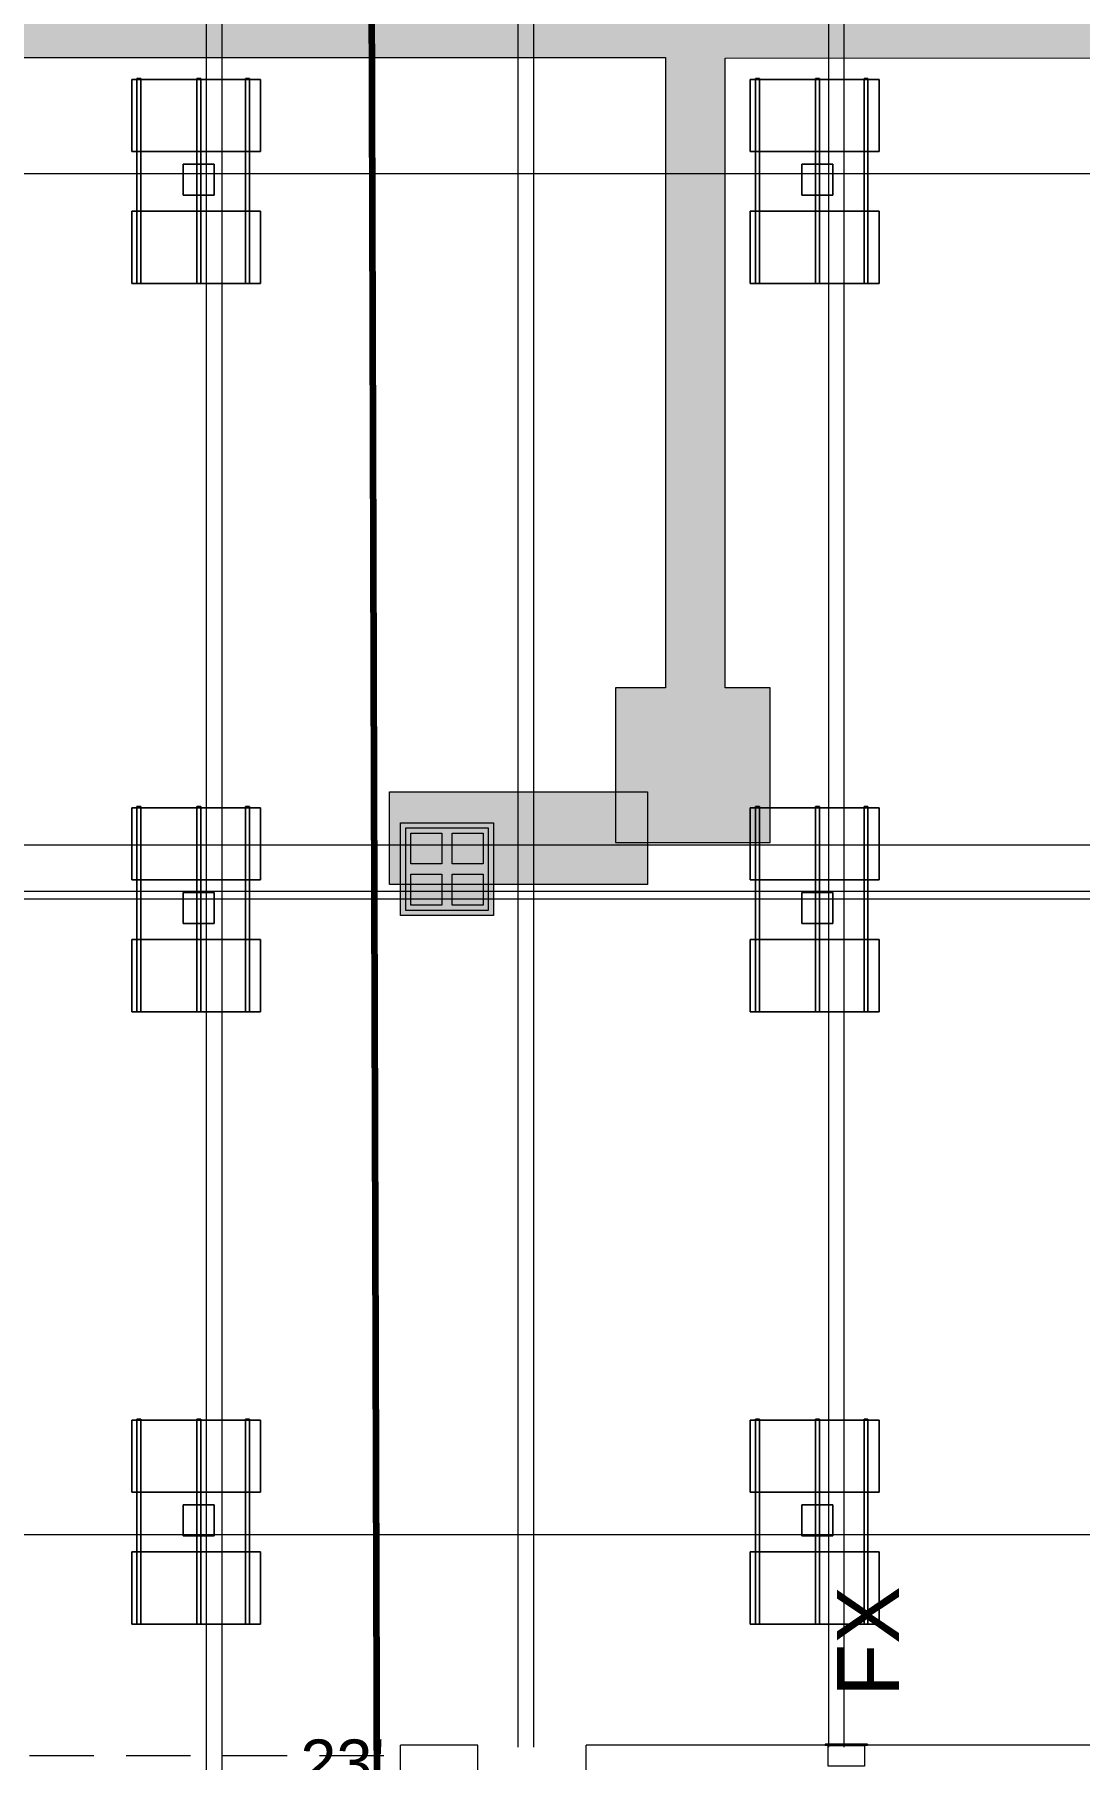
# Model space of a CAD drawing. Header units: inches. Extents: x -10671 to 1761, y -674 to 7170.
# Drawn here: x -7738 to -7333, y 393 to 1062 of the extents above; entities that cross this region are included whole.
import ezdxf

# ---------------------------------------------------------------- set-up
doc = ezdxf.new("R2010")
doc.units = ezdxf.units.IN
doc.header["$LTSCALE"] = 19.2
doc.header["$MEASUREMENT"] = 0
doc.linetypes.add('DASHED', pattern=[1.953125, 1.302083, -0.651042])
for name, color, linetype, lineweight, true_color in [('DWG-bldg-overhang', 7, 'DASHED', 18, 0xc0c0c0), ('DWG-bldg-utility box', 3, 'Continuous', 18, 0x00ff00), ('Venue-Ceiling-HVAC', 7, 'Continuous', 5, 0xbbbbbb), ('Venue-Fire Apparatus and Text', 1, 'Continuous', 5, 0xff0000), ('Venue-NO HANG ZONE', 7, 'Continuous', 15, 0xdd0000), ('Venue-Rigging Steel-High', 7, 'Continuous', 5, 0x800000), ('Venue-Rigging Steel-Low', 7, 'Continuous', 5, 0x0000dd)]:
    doc.layers.add(name, color=color, linetype=linetype, lineweight=lineweight, true_color=true_color)
for name, color, linetype, lineweight in [('Venue-Ceiling-Lights', 7, 'Continuous', 5), ('Venue-Ceiling-Lights Circuits', 7, 'Continuous', 5), ('Venue-Floor Pockets', 7, 'Continuous', 5), ('Venue-Walls and Doors', 7, 'Continuous', 5)]:
    doc.layers.add(name, color=color, linetype=linetype, lineweight=lineweight)
doc.styles.add('Arial', font='Arial')

# ---------------------------------------------------------------- blocks, each defined once
blk = doc.blocks.new('FLOORBOX')
at = {"layer": 'Venue-Floor Pockets', "linetype": 'Continuous', "lineweight": 0, "true_color": 0xaaaaaa}
blk.add_hatch(color=253, dxfattribs=at).paths.add_polyline_path([(-18, 18), (18, 18), (18, -18), (-18, -18)])
at = {"layer": 'Venue-Floor Pockets', "linetype": 'Continuous', "lineweight": 0, "true_color": 0xbbbbbb}
blk.add_hatch(color=9, dxfattribs=at).paths.add_polyline_path([(-16, 16), (16, 16), (16, -16), (-16, -16)])
at = {"layer": 'Venue-Floor Pockets', "linetype": 'Continuous', "lineweight": 0, "true_color": 0xdddddd}
for points in [[(-14, 14), (-2, 14), (-2, 2), (-14, 2)], [(2, 14), (14, 14), (14, 2), (2, 2)], [(-14, -2), (-2, -2), (-2, -14), (-14, -14)], [(2, -2), (14, -2), (14, -14), (2, -14)]]:
    blk.add_hatch(color=254, dxfattribs=at).paths.add_polyline_path(points)
at = {"layer": 'Venue-Floor Pockets', "color": 7, "linetype": 'Continuous', "lineweight": 5, "flags": 128}
for points in [[(-18, 18), (18, 18), (18, -18), (-18, -18)], [(-16, 16), (16, 16), (16, -16), (-16, -16)], [(-14, 14), (-2, 14), (-2, 2), (-14, 2)], [(2, 14), (14, 14), (14, 2), (2, 2)], [(-14, -2), (-2, -2), (-2, -14), (-14, -14)], [(2, -2), (14, -2), (14, -14), (2, -14)]]:
    blk.add_lwpolyline(points, close=True, dxfattribs=at)
blk = doc.blocks.new('FX')
at = {"layer": 'Venue-Fire Apparatus and Text'}
for p, q in [((0, -5.75), (0, 10.75)), ((0.5, 10.75), (0, 10.75)), ((0.5, -5.75), (0.5, 10.75)), ((0.5, -5.75), (0, -5.75))]:
    blk.add_line(p, q, dxfattribs=at)
at = {"layer": 'Venue-Fire Apparatus and Text', "flags": 128}
blk.add_lwpolyline([(0, 9.5), (0, -4.5), (-8, -4.5), (-8, 9.5)], close=True, dxfattribs=at)
blk = doc.blocks.new('Group-725-1')
at = {"layer": 'Venue-Ceiling-Lights', "color": 7, "linetype": 'Continuous', "lineweight": 5}
for points in [[(-7700.57, 965.57, 355.98), (-7700.57, 965.57, 359.98), (-7700.57, 993.57, 359.98), (-7700.57, 993.57, 355.98)], [(-7700.57, 993.57, 355.98), (-7700.57, 993.57, 359.98), (-7650.57, 993.57, 359.98), (-7650.57, 993.57, 355.98)], [(-7650.57, 993.57, 359.98), (-7700.57, 993.57, 359.98), (-7700.57, 965.57, 359.98), (-7650.57, 965.57, 359.98)], [(-7650.57, 965.57, 355.98), (-7700.57, 965.57, 355.98), (-7700.57, 993.57, 355.98), (-7650.57, 993.57, 355.98)], [(-7650.57, 993.57, 355.98), (-7650.57, 993.57, 359.98), (-7650.57, 965.57, 359.98), (-7650.57, 965.57, 355.98)], [(-7650.57, 965.57, 355.98), (-7650.57, 965.57, 359.98), (-7700.57, 965.57, 359.98), (-7700.57, 965.57, 355.98)]]:
    blk.add_3dface(points, dxfattribs=at)
blk = doc.blocks.new('Group-726-1')
at = {"layer": 'Venue-Ceiling-Lights', "color": 7, "linetype": 'Continuous', "lineweight": 5}
for points in [[(-7656.42, 965.57, 360.05), (-7656.42, 965.57, 361.05), (-7656.42, 1045.16, 361.05), (-7656.42, 1045.16, 360.05)], [(-7656.42, 1045.16, 360.05), (-7656.42, 1045.16, 361.05), (-7654.92, 1045.16, 361.05), (-7654.92, 1045.16, 360.05)], [(-7654.92, 1045.16, 361.05), (-7656.42, 1045.16, 361.05), (-7656.42, 965.57, 361.05), (-7654.92, 965.57, 361.05)], [(-7654.92, 965.57, 360.05), (-7656.42, 965.57, 360.05), (-7656.42, 1045.16, 360.05), (-7654.92, 1045.16, 360.05)], [(-7654.92, 1045.16, 360.05), (-7654.92, 1045.16, 361.05), (-7654.92, 965.57, 361.05), (-7654.92, 965.57, 360.05)], [(-7654.92, 965.57, 360.05), (-7654.92, 965.57, 361.05), (-7656.42, 965.57, 361.05), (-7656.42, 965.57, 360.05)]]:
    blk.add_3dface(points, dxfattribs=at)
blk = doc.blocks.new('Group-727-1')
at = {"layer": 'Venue-Ceiling-Lights', "color": 7, "linetype": 'Continuous', "lineweight": 5}
for points in [[(-7675.24, 965.57, 360.05), (-7675.24, 965.57, 361.05), (-7675.24, 1045.16, 361.05), (-7675.24, 1045.16, 360.05)], [(-7675.24, 1045.16, 360.05), (-7675.24, 1045.16, 361.05), (-7673.74, 1045.16, 361.05), (-7673.74, 1045.16, 360.05)], [(-7673.74, 1045.16, 361.05), (-7675.24, 1045.16, 361.05), (-7675.24, 965.57, 361.05), (-7673.74, 965.57, 361.05)], [(-7673.74, 965.57, 360.05), (-7675.24, 965.57, 360.05), (-7675.24, 1045.16, 360.05), (-7673.74, 1045.16, 360.05)], [(-7673.74, 1045.16, 360.05), (-7673.74, 1045.16, 361.05), (-7673.74, 965.57, 361.05), (-7673.74, 965.57, 360.05)], [(-7673.74, 965.57, 360.05), (-7673.74, 965.57, 361.05), (-7675.24, 965.57, 361.05), (-7675.24, 965.57, 360.05)]]:
    blk.add_3dface(points, dxfattribs=at)
blk = doc.blocks.new('Group-728-1')
at = {"layer": 'Venue-Ceiling-Lights', "color": 7, "linetype": 'Continuous', "lineweight": 5}
for points in [[(-7698.52, 965.57, 360.05), (-7698.52, 965.57, 361.05), (-7698.52, 1045.16, 361.05), (-7698.52, 1045.16, 360.05)], [(-7698.52, 1045.16, 360.05), (-7698.52, 1045.16, 361.05), (-7697.02, 1045.16, 361.05), (-7697.02, 1045.16, 360.05)], [(-7697.02, 1045.16, 361.05), (-7698.52, 1045.16, 361.05), (-7698.52, 965.57, 361.05), (-7697.02, 965.57, 361.05)], [(-7697.02, 965.57, 360.05), (-7698.52, 965.57, 360.05), (-7698.52, 1045.16, 360.05), (-7697.02, 1045.16, 360.05)], [(-7697.02, 1045.16, 360.05), (-7697.02, 1045.16, 361.05), (-7697.02, 965.57, 361.05), (-7697.02, 965.57, 360.05)], [(-7697.02, 965.57, 360.05), (-7697.02, 965.57, 361.05), (-7698.52, 965.57, 361.05), (-7698.52, 965.57, 360.05)]]:
    blk.add_3dface(points, dxfattribs=at)
blk = doc.blocks.new('Group-729-1')
at = {"layer": 'Venue-Ceiling-Lights', "color": 7, "linetype": 'Continuous', "lineweight": 5}
for points in [[(-7700.57, 1016.72, 355.98), (-7700.57, 1016.72, 359.98), (-7700.57, 1044.72, 359.98), (-7700.57, 1044.72, 355.98)], [(-7700.57, 1044.72, 355.98), (-7700.57, 1044.72, 359.98), (-7650.57, 1044.72, 359.98), (-7650.57, 1044.72, 355.98)], [(-7650.57, 1044.72, 359.98), (-7700.57, 1044.72, 359.98), (-7700.57, 1016.72, 359.98), (-7650.57, 1016.72, 359.98)], [(-7650.57, 1016.72, 355.98), (-7700.57, 1016.72, 355.98), (-7700.57, 1044.72, 355.98), (-7650.57, 1044.72, 355.98)], [(-7650.57, 1044.72, 355.98), (-7650.57, 1044.72, 359.98), (-7650.57, 1016.72, 359.98), (-7650.57, 1016.72, 355.98)], [(-7650.57, 1016.72, 355.98), (-7650.57, 1016.72, 359.98), (-7700.57, 1016.72, 359.98), (-7700.57, 1016.72, 355.98)]]:
    blk.add_3dface(points, dxfattribs=at)
blk = doc.blocks.new('Group-730-1')
at = {"layer": 'Venue-Ceiling-Lights', "color": 7, "linetype": 'Continuous', "lineweight": 5}
for points in [[(-7680.53, 1011.81, 350), (-7680.53, 1011.81, 356), (-7668.53, 1011.81, 356), (-7668.53, 1011.81, 350)], [(-7680.53, 999.81, 350), (-7680.53, 999.81, 356), (-7680.53, 1011.81, 356), (-7680.53, 1011.81, 350)], [(-7668.53, 1011.81, 356), (-7680.53, 1011.81, 356), (-7680.53, 999.81, 356), (-7668.53, 999.81, 356)], [(-7668.53, 999.81, 350), (-7680.53, 999.81, 350), (-7680.53, 1011.81, 350), (-7668.53, 1011.81, 350)], [(-7668.53, 1011.81, 350), (-7668.53, 1011.81, 356), (-7668.53, 999.81, 356), (-7668.53, 999.81, 350)], [(-7668.53, 999.81, 350), (-7668.53, 999.81, 356), (-7680.53, 999.81, 356), (-7680.53, 999.81, 350)]]:
    blk.add_3dface(points, dxfattribs=at)
blk = doc.blocks.new('Group-731-1')
at = {"layer": 'Venue-Ceiling-Lights', "color": 7}
for name in ['Group-729-1', 'Group-728-1', 'Group-727-1', 'Group-726-1', 'Group-725-1']:
    blk.add_blockref(name, (0, 0), dxfattribs=at)
at = {"layer": 'Venue-Ceiling-Lights', "color": 1, "true_color": 0xff0000}
blk.add_blockref('Group-730-1', (0, 0), dxfattribs=at)
blk = doc.blocks.new('Group-732-1')
at = {"layer": 'Venue-Ceiling-Lights', "color": 7, "linetype": 'Continuous', "lineweight": 5}
for points in [[(-7700.57, 682.97, 355.98), (-7700.57, 682.97, 359.98), (-7700.57, 710.97, 359.98), (-7700.57, 710.97, 355.98)], [(-7700.57, 710.97, 355.98), (-7700.57, 710.97, 359.98), (-7650.57, 710.97, 359.98), (-7650.57, 710.97, 355.98)], [(-7650.57, 710.97, 359.98), (-7700.57, 710.97, 359.98), (-7700.57, 682.97, 359.98), (-7650.57, 682.97, 359.98)], [(-7650.57, 682.97, 355.98), (-7700.57, 682.97, 355.98), (-7700.57, 710.97, 355.98), (-7650.57, 710.97, 355.98)], [(-7650.57, 710.97, 355.98), (-7650.57, 710.97, 359.98), (-7650.57, 682.97, 359.98), (-7650.57, 682.97, 355.98)], [(-7650.57, 682.97, 355.98), (-7650.57, 682.97, 359.98), (-7700.57, 682.97, 359.98), (-7700.57, 682.97, 355.98)]]:
    blk.add_3dface(points, dxfattribs=at)
blk = doc.blocks.new('Group-733-1')
at = {"layer": 'Venue-Ceiling-Lights', "color": 7, "linetype": 'Continuous', "lineweight": 5}
for points in [[(-7656.42, 682.97, 360.05), (-7656.42, 682.97, 361.05), (-7656.42, 762.56, 361.05), (-7656.42, 762.56, 360.05)], [(-7656.42, 762.56, 360.05), (-7656.42, 762.56, 361.05), (-7654.92, 762.56, 361.05), (-7654.92, 762.56, 360.05)], [(-7654.92, 762.56, 361.05), (-7656.42, 762.56, 361.05), (-7656.42, 682.97, 361.05), (-7654.92, 682.97, 361.05)], [(-7654.92, 682.97, 360.05), (-7656.42, 682.97, 360.05), (-7656.42, 762.56, 360.05), (-7654.92, 762.56, 360.05)], [(-7654.92, 762.56, 360.05), (-7654.92, 762.56, 361.05), (-7654.92, 682.97, 361.05), (-7654.92, 682.97, 360.05)], [(-7654.92, 682.97, 360.05), (-7654.92, 682.97, 361.05), (-7656.42, 682.97, 361.05), (-7656.42, 682.97, 360.05)]]:
    blk.add_3dface(points, dxfattribs=at)
blk = doc.blocks.new('Group-734-1')
at = {"layer": 'Venue-Ceiling-Lights', "color": 7, "linetype": 'Continuous', "lineweight": 5}
for points in [[(-7675.24, 682.97, 360.05), (-7675.24, 682.97, 361.05), (-7675.24, 762.56, 361.05), (-7675.24, 762.56, 360.05)], [(-7675.24, 762.56, 360.05), (-7675.24, 762.56, 361.05), (-7673.74, 762.56, 361.05), (-7673.74, 762.56, 360.05)], [(-7673.74, 762.56, 361.05), (-7675.24, 762.56, 361.05), (-7675.24, 682.97, 361.05), (-7673.74, 682.97, 361.05)], [(-7673.74, 682.97, 360.05), (-7675.24, 682.97, 360.05), (-7675.24, 762.56, 360.05), (-7673.74, 762.56, 360.05)], [(-7673.74, 762.56, 360.05), (-7673.74, 762.56, 361.05), (-7673.74, 682.97, 361.05), (-7673.74, 682.97, 360.05)], [(-7673.74, 682.97, 360.05), (-7673.74, 682.97, 361.05), (-7675.24, 682.97, 361.05), (-7675.24, 682.97, 360.05)]]:
    blk.add_3dface(points, dxfattribs=at)
blk = doc.blocks.new('Group-735-1')
at = {"layer": 'Venue-Ceiling-Lights', "color": 7, "linetype": 'Continuous', "lineweight": 5}
for points in [[(-7698.52, 682.97, 360.05), (-7698.52, 682.97, 361.05), (-7698.52, 762.56, 361.05), (-7698.52, 762.56, 360.05)], [(-7698.52, 762.56, 360.05), (-7698.52, 762.56, 361.05), (-7697.02, 762.56, 361.05), (-7697.02, 762.56, 360.05)], [(-7697.02, 762.56, 361.05), (-7698.52, 762.56, 361.05), (-7698.52, 682.97, 361.05), (-7697.02, 682.97, 361.05)], [(-7697.02, 682.97, 360.05), (-7698.52, 682.97, 360.05), (-7698.52, 762.56, 360.05), (-7697.02, 762.56, 360.05)], [(-7697.02, 762.56, 360.05), (-7697.02, 762.56, 361.05), (-7697.02, 682.97, 361.05), (-7697.02, 682.97, 360.05)], [(-7697.02, 682.97, 360.05), (-7697.02, 682.97, 361.05), (-7698.52, 682.97, 361.05), (-7698.52, 682.97, 360.05)]]:
    blk.add_3dface(points, dxfattribs=at)
blk = doc.blocks.new('Group-736-1')
at = {"layer": 'Venue-Ceiling-Lights', "color": 7, "linetype": 'Continuous', "lineweight": 5}
for points in [[(-7700.57, 734.12, 355.98), (-7700.57, 734.12, 359.98), (-7700.57, 762.12, 359.98), (-7700.57, 762.12, 355.98)], [(-7700.57, 762.12, 355.98), (-7700.57, 762.12, 359.98), (-7650.57, 762.12, 359.98), (-7650.57, 762.12, 355.98)], [(-7650.57, 762.12, 359.98), (-7700.57, 762.12, 359.98), (-7700.57, 734.12, 359.98), (-7650.57, 734.12, 359.98)], [(-7650.57, 734.12, 355.98), (-7700.57, 734.12, 355.98), (-7700.57, 762.12, 355.98), (-7650.57, 762.12, 355.98)], [(-7650.57, 762.12, 355.98), (-7650.57, 762.12, 359.98), (-7650.57, 734.12, 359.98), (-7650.57, 734.12, 355.98)], [(-7650.57, 734.12, 355.98), (-7650.57, 734.12, 359.98), (-7700.57, 734.12, 359.98), (-7700.57, 734.12, 355.98)]]:
    blk.add_3dface(points, dxfattribs=at)
blk = doc.blocks.new('Group-737-1')
at = {"layer": 'Venue-Ceiling-Lights', "color": 7, "linetype": 'Continuous', "lineweight": 5}
for points in [[(-7680.53, 729.2, 350), (-7680.53, 729.2, 356), (-7668.53, 729.2, 356), (-7668.53, 729.2, 350)], [(-7680.53, 717.2, 350), (-7680.53, 717.2, 356), (-7680.53, 729.2, 356), (-7680.53, 729.2, 350)], [(-7668.53, 729.2, 356), (-7680.53, 729.2, 356), (-7680.53, 717.2, 356), (-7668.53, 717.2, 356)], [(-7668.53, 717.2, 350), (-7680.53, 717.2, 350), (-7680.53, 729.2, 350), (-7668.53, 729.2, 350)], [(-7668.53, 729.2, 350), (-7668.53, 729.2, 356), (-7668.53, 717.2, 356), (-7668.53, 717.2, 350)], [(-7668.53, 717.2, 350), (-7668.53, 717.2, 356), (-7680.53, 717.2, 356), (-7680.53, 717.2, 350)]]:
    blk.add_3dface(points, dxfattribs=at)
blk = doc.blocks.new('Group-738-1')
at = {"layer": 'Venue-Ceiling-Lights', "color": 7}
for name in ['Group-736-1', 'Group-735-1', 'Group-734-1', 'Group-733-1', 'Group-732-1']:
    blk.add_blockref(name, (0, 0), dxfattribs=at)
at = {"layer": 'Venue-Ceiling-Lights', "color": 1, "true_color": 0xff0000}
blk.add_blockref('Group-737-1', (0, 0), dxfattribs=at)
blk = doc.blocks.new('Group-739-1')
at = {"layer": 'Venue-Ceiling-Lights', "color": 7, "linetype": 'Continuous', "lineweight": 5}
for points in [[(-7700.57, 445.32, 355.98), (-7700.57, 445.32, 359.98), (-7700.57, 473.32, 359.98), (-7700.57, 473.32, 355.98)], [(-7700.57, 473.32, 355.98), (-7700.57, 473.32, 359.98), (-7650.57, 473.32, 359.98), (-7650.57, 473.32, 355.98)], [(-7650.57, 473.32, 359.98), (-7700.57, 473.32, 359.98), (-7700.57, 445.32, 359.98), (-7650.57, 445.32, 359.98)], [(-7650.57, 445.32, 355.98), (-7700.57, 445.32, 355.98), (-7700.57, 473.32, 355.98), (-7650.57, 473.32, 355.98)], [(-7650.57, 473.32, 355.98), (-7650.57, 473.32, 359.98), (-7650.57, 445.32, 359.98), (-7650.57, 445.32, 355.98)], [(-7650.57, 445.32, 355.98), (-7650.57, 445.32, 359.98), (-7700.57, 445.32, 359.98), (-7700.57, 445.32, 355.98)]]:
    blk.add_3dface(points, dxfattribs=at)
blk = doc.blocks.new('Group-740-1')
at = {"layer": 'Venue-Ceiling-Lights', "color": 7, "linetype": 'Continuous', "lineweight": 5}
for points in [[(-7656.42, 445.32, 360.05), (-7656.42, 445.32, 361.05), (-7656.42, 524.91, 361.05), (-7656.42, 524.91, 360.05)], [(-7656.42, 524.91, 360.05), (-7656.42, 524.91, 361.05), (-7654.92, 524.91, 361.05), (-7654.92, 524.91, 360.05)], [(-7654.92, 524.91, 361.05), (-7656.42, 524.91, 361.05), (-7656.42, 445.32, 361.05), (-7654.92, 445.32, 361.05)], [(-7654.92, 445.32, 360.05), (-7656.42, 445.32, 360.05), (-7656.42, 524.91, 360.05), (-7654.92, 524.91, 360.05)], [(-7654.92, 524.91, 360.05), (-7654.92, 524.91, 361.05), (-7654.92, 445.32, 361.05), (-7654.92, 445.32, 360.05)], [(-7654.92, 445.32, 360.05), (-7654.92, 445.32, 361.05), (-7656.42, 445.32, 361.05), (-7656.42, 445.32, 360.05)]]:
    blk.add_3dface(points, dxfattribs=at)
blk = doc.blocks.new('Group-741-1')
at = {"layer": 'Venue-Ceiling-Lights', "color": 7, "linetype": 'Continuous', "lineweight": 5}
for points in [[(-7675.24, 445.32, 360.05), (-7675.24, 445.32, 361.05), (-7675.24, 524.91, 361.05), (-7675.24, 524.91, 360.05)], [(-7675.24, 524.91, 360.05), (-7675.24, 524.91, 361.05), (-7673.74, 524.91, 361.05), (-7673.74, 524.91, 360.05)], [(-7673.74, 524.91, 361.05), (-7675.24, 524.91, 361.05), (-7675.24, 445.32, 361.05), (-7673.74, 445.32, 361.05)], [(-7673.74, 445.32, 360.05), (-7675.24, 445.32, 360.05), (-7675.24, 524.91, 360.05), (-7673.74, 524.91, 360.05)], [(-7673.74, 524.91, 360.05), (-7673.74, 524.91, 361.05), (-7673.74, 445.32, 361.05), (-7673.74, 445.32, 360.05)], [(-7673.74, 445.32, 360.05), (-7673.74, 445.32, 361.05), (-7675.24, 445.32, 361.05), (-7675.24, 445.32, 360.05)]]:
    blk.add_3dface(points, dxfattribs=at)
blk = doc.blocks.new('Group-742-1')
at = {"layer": 'Venue-Ceiling-Lights', "color": 7, "linetype": 'Continuous', "lineweight": 5}
for points in [[(-7698.52, 445.32, 360.05), (-7698.52, 445.32, 361.05), (-7698.52, 524.91, 361.05), (-7698.52, 524.91, 360.05)], [(-7698.52, 524.91, 360.05), (-7698.52, 524.91, 361.05), (-7697.02, 524.91, 361.05), (-7697.02, 524.91, 360.05)], [(-7697.02, 524.91, 361.05), (-7698.52, 524.91, 361.05), (-7698.52, 445.32, 361.05), (-7697.02, 445.32, 361.05)], [(-7697.02, 445.32, 360.05), (-7698.52, 445.32, 360.05), (-7698.52, 524.91, 360.05), (-7697.02, 524.91, 360.05)], [(-7697.02, 524.91, 360.05), (-7697.02, 524.91, 361.05), (-7697.02, 445.32, 361.05), (-7697.02, 445.32, 360.05)], [(-7697.02, 445.32, 360.05), (-7697.02, 445.32, 361.05), (-7698.52, 445.32, 361.05), (-7698.52, 445.32, 360.05)]]:
    blk.add_3dface(points, dxfattribs=at)
blk = doc.blocks.new('Group-743-1')
at = {"layer": 'Venue-Ceiling-Lights', "color": 7, "linetype": 'Continuous', "lineweight": 5}
for points in [[(-7700.57, 496.47, 355.98), (-7700.57, 496.47, 359.98), (-7700.57, 524.47, 359.98), (-7700.57, 524.47, 355.98)], [(-7700.57, 524.47, 355.98), (-7700.57, 524.47, 359.98), (-7650.57, 524.47, 359.98), (-7650.57, 524.47, 355.98)], [(-7650.57, 524.47, 359.98), (-7700.57, 524.47, 359.98), (-7700.57, 496.47, 359.98), (-7650.57, 496.47, 359.98)], [(-7650.57, 496.47, 355.98), (-7700.57, 496.47, 355.98), (-7700.57, 524.47, 355.98), (-7650.57, 524.47, 355.98)], [(-7650.57, 524.47, 355.98), (-7650.57, 524.47, 359.98), (-7650.57, 496.47, 359.98), (-7650.57, 496.47, 355.98)], [(-7650.57, 496.47, 355.98), (-7650.57, 496.47, 359.98), (-7700.57, 496.47, 359.98), (-7700.57, 496.47, 355.98)]]:
    blk.add_3dface(points, dxfattribs=at)
blk = doc.blocks.new('Group-744-1')
at = {"layer": 'Venue-Ceiling-Lights', "color": 7, "linetype": 'Continuous', "lineweight": 5}
for points in [[(-7680.53, 491.55, 350), (-7680.53, 491.55, 356), (-7668.53, 491.55, 356), (-7668.53, 491.55, 350)], [(-7680.53, 479.55, 350), (-7680.53, 479.55, 356), (-7680.53, 491.55, 356), (-7680.53, 491.55, 350)], [(-7668.53, 491.55, 356), (-7680.53, 491.55, 356), (-7680.53, 479.55, 356), (-7668.53, 479.55, 356)], [(-7668.53, 479.55, 350), (-7680.53, 479.55, 350), (-7680.53, 491.55, 350), (-7668.53, 491.55, 350)], [(-7668.53, 491.55, 350), (-7668.53, 491.55, 356), (-7668.53, 479.55, 356), (-7668.53, 479.55, 350)], [(-7668.53, 479.55, 350), (-7668.53, 479.55, 356), (-7680.53, 479.55, 356), (-7680.53, 479.55, 350)]]:
    blk.add_3dface(points, dxfattribs=at)
blk = doc.blocks.new('Group-745-1')
at = {"layer": 'Venue-Ceiling-Lights', "color": 7}
for name in ['Group-743-1', 'Group-742-1', 'Group-741-1', 'Group-740-1', 'Group-739-1']:
    blk.add_blockref(name, (0, 0), dxfattribs=at)
at = {"layer": 'Venue-Ceiling-Lights', "color": 1, "true_color": 0xff0000}
blk.add_blockref('Group-744-1', (0, 0), dxfattribs=at)
blk = doc.blocks.new('Group-823-1')
at = {"layer": 'Venue-Ceiling-Lights', "color": 7, "linetype": 'Continuous', "lineweight": 5}
for points in [[(-7460.57, 965.57, 355.98), (-7460.57, 965.57, 359.98), (-7460.57, 993.57, 359.98), (-7460.57, 993.57, 355.98)], [(-7460.57, 993.57, 355.98), (-7460.57, 993.57, 359.98), (-7410.57, 993.57, 359.98), (-7410.57, 993.57, 355.98)], [(-7410.57, 993.57, 359.98), (-7460.57, 993.57, 359.98), (-7460.57, 965.57, 359.98), (-7410.57, 965.57, 359.98)], [(-7410.57, 965.57, 355.98), (-7460.57, 965.57, 355.98), (-7460.57, 993.57, 355.98), (-7410.57, 993.57, 355.98)], [(-7410.57, 993.57, 355.98), (-7410.57, 993.57, 359.98), (-7410.57, 965.57, 359.98), (-7410.57, 965.57, 355.98)], [(-7410.57, 965.57, 355.98), (-7410.57, 965.57, 359.98), (-7460.57, 965.57, 359.98), (-7460.57, 965.57, 355.98)]]:
    blk.add_3dface(points, dxfattribs=at)
blk = doc.blocks.new('Group-824-1')
at = {"layer": 'Venue-Ceiling-Lights', "color": 7, "linetype": 'Continuous', "lineweight": 5}
for points in [[(-7416.42, 965.57, 360.05), (-7416.42, 965.57, 361.05), (-7416.42, 1045.16, 361.05), (-7416.42, 1045.16, 360.05)], [(-7416.42, 1045.16, 360.05), (-7416.42, 1045.16, 361.05), (-7414.92, 1045.16, 361.05), (-7414.92, 1045.16, 360.05)], [(-7414.92, 1045.16, 361.05), (-7416.42, 1045.16, 361.05), (-7416.42, 965.57, 361.05), (-7414.92, 965.57, 361.05)], [(-7414.92, 965.57, 360.05), (-7416.42, 965.57, 360.05), (-7416.42, 1045.16, 360.05), (-7414.92, 1045.16, 360.05)], [(-7414.92, 1045.16, 360.05), (-7414.92, 1045.16, 361.05), (-7414.92, 965.57, 361.05), (-7414.92, 965.57, 360.05)], [(-7414.92, 965.57, 360.05), (-7414.92, 965.57, 361.05), (-7416.42, 965.57, 361.05), (-7416.42, 965.57, 360.05)]]:
    blk.add_3dface(points, dxfattribs=at)
blk = doc.blocks.new('Group-825-1')
at = {"layer": 'Venue-Ceiling-Lights', "color": 7, "linetype": 'Continuous', "lineweight": 5}
for points in [[(-7435.24, 965.57, 360.05), (-7435.24, 965.57, 361.05), (-7435.24, 1045.16, 361.05), (-7435.24, 1045.16, 360.05)], [(-7435.24, 1045.16, 360.05), (-7435.24, 1045.16, 361.05), (-7433.74, 1045.16, 361.05), (-7433.74, 1045.16, 360.05)], [(-7433.74, 1045.16, 361.05), (-7435.24, 1045.16, 361.05), (-7435.24, 965.57, 361.05), (-7433.74, 965.57, 361.05)], [(-7433.74, 965.57, 360.05), (-7435.24, 965.57, 360.05), (-7435.24, 1045.16, 360.05), (-7433.74, 1045.16, 360.05)], [(-7433.74, 1045.16, 360.05), (-7433.74, 1045.16, 361.05), (-7433.74, 965.57, 361.05), (-7433.74, 965.57, 360.05)], [(-7433.74, 965.57, 360.05), (-7433.74, 965.57, 361.05), (-7435.24, 965.57, 361.05), (-7435.24, 965.57, 360.05)]]:
    blk.add_3dface(points, dxfattribs=at)
blk = doc.blocks.new('Group-826-1')
at = {"layer": 'Venue-Ceiling-Lights', "color": 7, "linetype": 'Continuous', "lineweight": 5}
for points in [[(-7458.52, 965.57, 360.05), (-7458.52, 965.57, 361.05), (-7458.52, 1045.16, 361.05), (-7458.52, 1045.16, 360.05)], [(-7458.52, 1045.16, 360.05), (-7458.52, 1045.16, 361.05), (-7457.02, 1045.16, 361.05), (-7457.02, 1045.16, 360.05)], [(-7457.02, 1045.16, 361.05), (-7458.52, 1045.16, 361.05), (-7458.52, 965.57, 361.05), (-7457.02, 965.57, 361.05)], [(-7457.02, 965.57, 360.05), (-7458.52, 965.57, 360.05), (-7458.52, 1045.16, 360.05), (-7457.02, 1045.16, 360.05)], [(-7457.02, 1045.16, 360.05), (-7457.02, 1045.16, 361.05), (-7457.02, 965.57, 361.05), (-7457.02, 965.57, 360.05)], [(-7457.02, 965.57, 360.05), (-7457.02, 965.57, 361.05), (-7458.52, 965.57, 361.05), (-7458.52, 965.57, 360.05)]]:
    blk.add_3dface(points, dxfattribs=at)
blk = doc.blocks.new('Group-827-1')
at = {"layer": 'Venue-Ceiling-Lights', "color": 7, "linetype": 'Continuous', "lineweight": 5}
for points in [[(-7460.57, 1016.72, 355.98), (-7460.57, 1016.72, 359.98), (-7460.57, 1044.72, 359.98), (-7460.57, 1044.72, 355.98)], [(-7460.57, 1044.72, 355.98), (-7460.57, 1044.72, 359.98), (-7410.57, 1044.72, 359.98), (-7410.57, 1044.72, 355.98)], [(-7410.57, 1044.72, 359.98), (-7460.57, 1044.72, 359.98), (-7460.57, 1016.72, 359.98), (-7410.57, 1016.72, 359.98)], [(-7410.57, 1016.72, 355.98), (-7460.57, 1016.72, 355.98), (-7460.57, 1044.72, 355.98), (-7410.57, 1044.72, 355.98)], [(-7410.57, 1044.72, 355.98), (-7410.57, 1044.72, 359.98), (-7410.57, 1016.72, 359.98), (-7410.57, 1016.72, 355.98)], [(-7410.57, 1016.72, 355.98), (-7410.57, 1016.72, 359.98), (-7460.57, 1016.72, 359.98), (-7460.57, 1016.72, 355.98)]]:
    blk.add_3dface(points, dxfattribs=at)
blk = doc.blocks.new('Group-828-1')
at = {"layer": 'Venue-Ceiling-Lights', "color": 7, "linetype": 'Continuous', "lineweight": 5}
for points in [[(-7440.53, 1011.81, 350), (-7440.53, 1011.81, 356), (-7428.53, 1011.81, 356), (-7428.53, 1011.81, 350)], [(-7440.53, 999.81, 350), (-7440.53, 999.81, 356), (-7440.53, 1011.81, 356), (-7440.53, 1011.81, 350)], [(-7428.53, 1011.81, 356), (-7440.53, 1011.81, 356), (-7440.53, 999.81, 356), (-7428.53, 999.81, 356)], [(-7428.53, 999.81, 350), (-7440.53, 999.81, 350), (-7440.53, 1011.81, 350), (-7428.53, 1011.81, 350)], [(-7428.53, 1011.81, 350), (-7428.53, 1011.81, 356), (-7428.53, 999.81, 356), (-7428.53, 999.81, 350)], [(-7428.53, 999.81, 350), (-7428.53, 999.81, 356), (-7440.53, 999.81, 356), (-7440.53, 999.81, 350)]]:
    blk.add_3dface(points, dxfattribs=at)
blk = doc.blocks.new('Group-829-1')
at = {"layer": 'Venue-Ceiling-Lights', "color": 7}
for name in ['Group-827-1', 'Group-826-1', 'Group-825-1', 'Group-824-1', 'Group-823-1']:
    blk.add_blockref(name, (0, 0), dxfattribs=at)
at = {"layer": 'Venue-Ceiling-Lights', "color": 1, "true_color": 0xff0000}
blk.add_blockref('Group-828-1', (0, 0), dxfattribs=at)
blk = doc.blocks.new('Group-830-1')
at = {"layer": 'Venue-Ceiling-Lights', "color": 7, "linetype": 'Continuous', "lineweight": 5}
for points in [[(-7460.57, 682.97, 355.98), (-7460.57, 682.97, 359.98), (-7460.57, 710.97, 359.98), (-7460.57, 710.97, 355.98)], [(-7460.57, 710.97, 355.98), (-7460.57, 710.97, 359.98), (-7410.57, 710.97, 359.98), (-7410.57, 710.97, 355.98)], [(-7410.57, 710.97, 359.98), (-7460.57, 710.97, 359.98), (-7460.57, 682.97, 359.98), (-7410.57, 682.97, 359.98)], [(-7410.57, 682.97, 355.98), (-7460.57, 682.97, 355.98), (-7460.57, 710.97, 355.98), (-7410.57, 710.97, 355.98)], [(-7410.57, 710.97, 355.98), (-7410.57, 710.97, 359.98), (-7410.57, 682.97, 359.98), (-7410.57, 682.97, 355.98)], [(-7410.57, 682.97, 355.98), (-7410.57, 682.97, 359.98), (-7460.57, 682.97, 359.98), (-7460.57, 682.97, 355.98)]]:
    blk.add_3dface(points, dxfattribs=at)
blk = doc.blocks.new('Group-831-1')
at = {"layer": 'Venue-Ceiling-Lights', "color": 7, "linetype": 'Continuous', "lineweight": 5}
for points in [[(-7416.42, 682.97, 360.05), (-7416.42, 682.97, 361.05), (-7416.42, 762.56, 361.05), (-7416.42, 762.56, 360.05)], [(-7416.42, 762.56, 360.05), (-7416.42, 762.56, 361.05), (-7414.92, 762.56, 361.05), (-7414.92, 762.56, 360.05)], [(-7414.92, 762.56, 361.05), (-7416.42, 762.56, 361.05), (-7416.42, 682.97, 361.05), (-7414.92, 682.97, 361.05)], [(-7414.92, 682.97, 360.05), (-7416.42, 682.97, 360.05), (-7416.42, 762.56, 360.05), (-7414.92, 762.56, 360.05)], [(-7414.92, 762.56, 360.05), (-7414.92, 762.56, 361.05), (-7414.92, 682.97, 361.05), (-7414.92, 682.97, 360.05)], [(-7414.92, 682.97, 360.05), (-7414.92, 682.97, 361.05), (-7416.42, 682.97, 361.05), (-7416.42, 682.97, 360.05)]]:
    blk.add_3dface(points, dxfattribs=at)
blk = doc.blocks.new('Group-832-1')
at = {"layer": 'Venue-Ceiling-Lights', "color": 7, "linetype": 'Continuous', "lineweight": 5}
for points in [[(-7435.24, 682.97, 360.05), (-7435.24, 682.97, 361.05), (-7435.24, 762.56, 361.05), (-7435.24, 762.56, 360.05)], [(-7435.24, 762.56, 360.05), (-7435.24, 762.56, 361.05), (-7433.74, 762.56, 361.05), (-7433.74, 762.56, 360.05)], [(-7433.74, 762.56, 361.05), (-7435.24, 762.56, 361.05), (-7435.24, 682.97, 361.05), (-7433.74, 682.97, 361.05)], [(-7433.74, 682.97, 360.05), (-7435.24, 682.97, 360.05), (-7435.24, 762.56, 360.05), (-7433.74, 762.56, 360.05)], [(-7433.74, 762.56, 360.05), (-7433.74, 762.56, 361.05), (-7433.74, 682.97, 361.05), (-7433.74, 682.97, 360.05)], [(-7433.74, 682.97, 360.05), (-7433.74, 682.97, 361.05), (-7435.24, 682.97, 361.05), (-7435.24, 682.97, 360.05)]]:
    blk.add_3dface(points, dxfattribs=at)
blk = doc.blocks.new('Group-833-1')
at = {"layer": 'Venue-Ceiling-Lights', "color": 7, "linetype": 'Continuous', "lineweight": 5}
for points in [[(-7458.52, 682.97, 360.05), (-7458.52, 682.97, 361.05), (-7458.52, 762.56, 361.05), (-7458.52, 762.56, 360.05)], [(-7458.52, 762.56, 360.05), (-7458.52, 762.56, 361.05), (-7457.02, 762.56, 361.05), (-7457.02, 762.56, 360.05)], [(-7457.02, 762.56, 361.05), (-7458.52, 762.56, 361.05), (-7458.52, 682.97, 361.05), (-7457.02, 682.97, 361.05)], [(-7457.02, 682.97, 360.05), (-7458.52, 682.97, 360.05), (-7458.52, 762.56, 360.05), (-7457.02, 762.56, 360.05)], [(-7457.02, 762.56, 360.05), (-7457.02, 762.56, 361.05), (-7457.02, 682.97, 361.05), (-7457.02, 682.97, 360.05)], [(-7457.02, 682.97, 360.05), (-7457.02, 682.97, 361.05), (-7458.52, 682.97, 361.05), (-7458.52, 682.97, 360.05)]]:
    blk.add_3dface(points, dxfattribs=at)
blk = doc.blocks.new('Group-834-1')
at = {"layer": 'Venue-Ceiling-Lights', "color": 7, "linetype": 'Continuous', "lineweight": 5}
for points in [[(-7460.57, 734.12, 355.98), (-7460.57, 734.12, 359.98), (-7460.57, 762.12, 359.98), (-7460.57, 762.12, 355.98)], [(-7460.57, 762.12, 355.98), (-7460.57, 762.12, 359.98), (-7410.57, 762.12, 359.98), (-7410.57, 762.12, 355.98)], [(-7410.57, 762.12, 359.98), (-7460.57, 762.12, 359.98), (-7460.57, 734.12, 359.98), (-7410.57, 734.12, 359.98)], [(-7410.57, 734.12, 355.98), (-7460.57, 734.12, 355.98), (-7460.57, 762.12, 355.98), (-7410.57, 762.12, 355.98)], [(-7410.57, 762.12, 355.98), (-7410.57, 762.12, 359.98), (-7410.57, 734.12, 359.98), (-7410.57, 734.12, 355.98)], [(-7410.57, 734.12, 355.98), (-7410.57, 734.12, 359.98), (-7460.57, 734.12, 359.98), (-7460.57, 734.12, 355.98)]]:
    blk.add_3dface(points, dxfattribs=at)
blk = doc.blocks.new('Group-835-1')
at = {"layer": 'Venue-Ceiling-Lights', "color": 7, "linetype": 'Continuous', "lineweight": 5}
for points in [[(-7440.53, 729.2, 350), (-7440.53, 729.2, 356), (-7428.53, 729.2, 356), (-7428.53, 729.2, 350)], [(-7440.53, 717.2, 350), (-7440.53, 717.2, 356), (-7440.53, 729.2, 356), (-7440.53, 729.2, 350)], [(-7428.53, 729.2, 356), (-7440.53, 729.2, 356), (-7440.53, 717.2, 356), (-7428.53, 717.2, 356)], [(-7428.53, 717.2, 350), (-7440.53, 717.2, 350), (-7440.53, 729.2, 350), (-7428.53, 729.2, 350)], [(-7428.53, 729.2, 350), (-7428.53, 729.2, 356), (-7428.53, 717.2, 356), (-7428.53, 717.2, 350)], [(-7428.53, 717.2, 350), (-7428.53, 717.2, 356), (-7440.53, 717.2, 356), (-7440.53, 717.2, 350)]]:
    blk.add_3dface(points, dxfattribs=at)
blk = doc.blocks.new('Group-836-1')
at = {"layer": 'Venue-Ceiling-Lights', "color": 7}
for name in ['Group-834-1', 'Group-833-1', 'Group-832-1', 'Group-831-1', 'Group-830-1']:
    blk.add_blockref(name, (0, 0), dxfattribs=at)
at = {"layer": 'Venue-Ceiling-Lights', "color": 1, "true_color": 0xff0000}
blk.add_blockref('Group-835-1', (0, 0), dxfattribs=at)
blk = doc.blocks.new('Group-837-1')
at = {"layer": 'Venue-Ceiling-Lights', "color": 7, "linetype": 'Continuous', "lineweight": 5}
for points in [[(-7460.57, 445.32, 355.98), (-7460.57, 445.32, 359.98), (-7460.57, 473.32, 359.98), (-7460.57, 473.32, 355.98)], [(-7460.57, 473.32, 355.98), (-7460.57, 473.32, 359.98), (-7410.57, 473.32, 359.98), (-7410.57, 473.32, 355.98)], [(-7410.57, 473.32, 359.98), (-7460.57, 473.32, 359.98), (-7460.57, 445.32, 359.98), (-7410.57, 445.32, 359.98)], [(-7410.57, 445.32, 355.98), (-7460.57, 445.32, 355.98), (-7460.57, 473.32, 355.98), (-7410.57, 473.32, 355.98)], [(-7410.57, 473.32, 355.98), (-7410.57, 473.32, 359.98), (-7410.57, 445.32, 359.98), (-7410.57, 445.32, 355.98)], [(-7410.57, 445.32, 355.98), (-7410.57, 445.32, 359.98), (-7460.57, 445.32, 359.98), (-7460.57, 445.32, 355.98)]]:
    blk.add_3dface(points, dxfattribs=at)
blk = doc.blocks.new('Group-838-1')
at = {"layer": 'Venue-Ceiling-Lights', "color": 7, "linetype": 'Continuous', "lineweight": 5}
for points in [[(-7416.42, 445.32, 360.05), (-7416.42, 445.32, 361.05), (-7416.42, 524.91, 361.05), (-7416.42, 524.91, 360.05)], [(-7416.42, 524.91, 360.05), (-7416.42, 524.91, 361.05), (-7414.92, 524.91, 361.05), (-7414.92, 524.91, 360.05)], [(-7414.92, 524.91, 361.05), (-7416.42, 524.91, 361.05), (-7416.42, 445.32, 361.05), (-7414.92, 445.32, 361.05)], [(-7414.92, 445.32, 360.05), (-7416.42, 445.32, 360.05), (-7416.42, 524.91, 360.05), (-7414.92, 524.91, 360.05)], [(-7414.92, 524.91, 360.05), (-7414.92, 524.91, 361.05), (-7414.92, 445.32, 361.05), (-7414.92, 445.32, 360.05)], [(-7414.92, 445.32, 360.05), (-7414.92, 445.32, 361.05), (-7416.42, 445.32, 361.05), (-7416.42, 445.32, 360.05)]]:
    blk.add_3dface(points, dxfattribs=at)
blk = doc.blocks.new('Group-839-1')
at = {"layer": 'Venue-Ceiling-Lights', "color": 7, "linetype": 'Continuous', "lineweight": 5}
for points in [[(-7435.24, 445.32, 360.05), (-7435.24, 445.32, 361.05), (-7435.24, 524.91, 361.05), (-7435.24, 524.91, 360.05)], [(-7435.24, 524.91, 360.05), (-7435.24, 524.91, 361.05), (-7433.74, 524.91, 361.05), (-7433.74, 524.91, 360.05)], [(-7433.74, 524.91, 361.05), (-7435.24, 524.91, 361.05), (-7435.24, 445.32, 361.05), (-7433.74, 445.32, 361.05)], [(-7433.74, 445.32, 360.05), (-7435.24, 445.32, 360.05), (-7435.24, 524.91, 360.05), (-7433.74, 524.91, 360.05)], [(-7433.74, 524.91, 360.05), (-7433.74, 524.91, 361.05), (-7433.74, 445.32, 361.05), (-7433.74, 445.32, 360.05)], [(-7433.74, 445.32, 360.05), (-7433.74, 445.32, 361.05), (-7435.24, 445.32, 361.05), (-7435.24, 445.32, 360.05)]]:
    blk.add_3dface(points, dxfattribs=at)
blk = doc.blocks.new('Group-840-1')
at = {"layer": 'Venue-Ceiling-Lights', "color": 7, "linetype": 'Continuous', "lineweight": 5}
for points in [[(-7458.52, 445.32, 360.05), (-7458.52, 445.32, 361.05), (-7458.52, 524.91, 361.05), (-7458.52, 524.91, 360.05)], [(-7458.52, 524.91, 360.05), (-7458.52, 524.91, 361.05), (-7457.02, 524.91, 361.05), (-7457.02, 524.91, 360.05)], [(-7457.02, 524.91, 361.05), (-7458.52, 524.91, 361.05), (-7458.52, 445.32, 361.05), (-7457.02, 445.32, 361.05)], [(-7457.02, 445.32, 360.05), (-7458.52, 445.32, 360.05), (-7458.52, 524.91, 360.05), (-7457.02, 524.91, 360.05)], [(-7457.02, 524.91, 360.05), (-7457.02, 524.91, 361.05), (-7457.02, 445.32, 361.05), (-7457.02, 445.32, 360.05)], [(-7457.02, 445.32, 360.05), (-7457.02, 445.32, 361.05), (-7458.52, 445.32, 361.05), (-7458.52, 445.32, 360.05)]]:
    blk.add_3dface(points, dxfattribs=at)
blk = doc.blocks.new('Group-841-1')
at = {"layer": 'Venue-Ceiling-Lights', "color": 7, "linetype": 'Continuous', "lineweight": 5}
for points in [[(-7460.57, 496.47, 355.98), (-7460.57, 496.47, 359.98), (-7460.57, 524.47, 359.98), (-7460.57, 524.47, 355.98)], [(-7460.57, 524.47, 355.98), (-7460.57, 524.47, 359.98), (-7410.57, 524.47, 359.98), (-7410.57, 524.47, 355.98)], [(-7410.57, 524.47, 359.98), (-7460.57, 524.47, 359.98), (-7460.57, 496.47, 359.98), (-7410.57, 496.47, 359.98)], [(-7410.57, 496.47, 355.98), (-7460.57, 496.47, 355.98), (-7460.57, 524.47, 355.98), (-7410.57, 524.47, 355.98)], [(-7410.57, 524.47, 355.98), (-7410.57, 524.47, 359.98), (-7410.57, 496.47, 359.98), (-7410.57, 496.47, 355.98)], [(-7410.57, 496.47, 355.98), (-7410.57, 496.47, 359.98), (-7460.57, 496.47, 359.98), (-7460.57, 496.47, 355.98)]]:
    blk.add_3dface(points, dxfattribs=at)
blk = doc.blocks.new('Group-842-1')
at = {"layer": 'Venue-Ceiling-Lights', "color": 7, "linetype": 'Continuous', "lineweight": 5}
for points in [[(-7440.53, 491.55, 350), (-7440.53, 491.55, 356), (-7428.53, 491.55, 356), (-7428.53, 491.55, 350)], [(-7440.53, 479.55, 350), (-7440.53, 479.55, 356), (-7440.53, 491.55, 356), (-7440.53, 491.55, 350)], [(-7428.53, 491.55, 356), (-7440.53, 491.55, 356), (-7440.53, 479.55, 356), (-7428.53, 479.55, 356)], [(-7428.53, 479.55, 350), (-7440.53, 479.55, 350), (-7440.53, 491.55, 350), (-7428.53, 491.55, 350)], [(-7428.53, 491.55, 350), (-7428.53, 491.55, 356), (-7428.53, 479.55, 356), (-7428.53, 479.55, 350)], [(-7428.53, 479.55, 350), (-7428.53, 479.55, 356), (-7440.53, 479.55, 356), (-7440.53, 479.55, 350)]]:
    blk.add_3dface(points, dxfattribs=at)
blk = doc.blocks.new('Group-843-1')
at = {"layer": 'Venue-Ceiling-Lights', "color": 7}
for name in ['Group-841-1', 'Group-840-1', 'Group-839-1', 'Group-838-1', 'Group-837-1']:
    blk.add_blockref(name, (0, 0), dxfattribs=at)
at = {"layer": 'Venue-Ceiling-Lights', "color": 1, "true_color": 0xff0000}
blk.add_blockref('Group-842-1', (0, 0), dxfattribs=at)

msp = doc.modelspace()

# ---------------------------------------------------------------- hatches: boundary and pattern name
at = {"layer": 'Venue-Ceiling-HVAC', "linetype": 'Continuous', "lineweight": 0, "true_color": 0xbbbbbb}
msp.add_hatch(color=9, dxfattribs=at).paths.add_polyline_path([(-9132.63, 1088.1), (-9133.03, 808.74), (-9150.41, 808.74), (-9150.41, 748.73), (-9090.54, 748.73), (-9090.54, 808.74), (-9108.62, 808.74), (-9108.62, 1053.31), (-8599.79, 1053.31), (-8599.79, 809.78), (-8617, 809.78), (-8617, 749.95), (-8557, 749.95), (-8557, 809.93), (-8575.86, 809.93), (-8575.86, 1053.31), (-8045.84, 1053.31), (-8045.84, 809.14), (-8065.49, 809.14), (-8065.5, 749.1), (-8005.5, 749.13), (-8005.49, 809.15), (-8023.1, 809.15), (-8023.1, 1053.3), (-7493.51, 1053.3), (-7493.51, 808.63), (-7512.81, 808.63), (-7512.81, 748.62), (-7452.81, 748.62), (-7452.81, 808.63), (-7470.38, 808.63), (-7470.38, 1053.05), (-6958.95, 1053.06), (-6959.05, 811.04), (-6978.26, 811.04), (-6978.16, 751.02), (-6918.22, 751.02), (-6918.22, 811.02), (-6936.08, 811.02), (-6935.95, 1053.75), (-6454.59, 1052.87), (-6454.66, 819.86), (-6473.85, 819.86), (-6473.85, 759.82), (-6413.42, 759.82), (-6413.42, 819.86), (-6431.67, 819.86), (-6431.61, 1053.46), (-6300.25, 1053.17), (-6300.32, 1087.51)])
at = {"layer": 'Venue-NO HANG ZONE', "linetype": 'Continuous', "lineweight": 0}
msp.add_hatch(color=7, dxfattribs=at).paths.add_polyline_path([(-7600.49, 732.31), (-7600.49, 768.31), (-7500.49, 768.31), (-7500.49, 732.31)])

# ---------------------------------------------------------------- linework, layer by layer
at = {"layer": 'DWG-bldg-overhang', "linetype": 'DASHED'}
msp.add_line((-8640.26, 394.29), (-7596.26, 394.29), dxfattribs=at)
at = {"layer": 'Venue-Ceiling-HVAC', "flags": 128}
msp.add_lwpolyline([(-8023.1, 1053.3), (-7493.51, 1053.3), (-7493.51, 808.63), (-7512.81, 808.63), (-7512.81, 748.62), (-7452.81, 748.62), (-7452.81, 808.63), (-7470.38, 808.63), (-7470.38, 1053.05), (-6958.95, 1053.06), (-6959.05, 811.04), (-6978.26, 811.04), (-6978.16, 751.02), (-6918.22, 751.02)], dxfattribs=at)
at = {"layer": 'Venue-Ceiling-Lights Circuits', "color": 7, "linetype": 'Continuous', "lineweight": 140}
msp.add_line((-7604.32, 22.25), (-7616.32, 4186.25), dxfattribs=at)
at = {"layer": 'Venue-Ceiling-Lights Circuits', "color": 7, "linetype": 'Continuous', "lineweight": 5}
for p, q in [((-9940.79, 1008.23), (-6227.6, 1008.23)), ((-9940.79, 726.72), (-5992.09, 726.72)), ((-9940.79, 480.07), (-5992.09, 480.07))]:
    msp.add_line(p, q, dxfattribs=at)
at = {"layer": 'Venue-NO HANG ZONE', "flags": 128}
msp.add_lwpolyline([(-7600.49, 732.31), (-7600.49, 768.31), (-7500.49, 768.31), (-7500.49, 732.31)], close=True, dxfattribs=at)
at = {"layer": 'Venue-Rigging Steel-High'}
for p, q in [((-7671.49, 259.52), (-7671.49, 3976.67)), ((-7665.49, 259.52), (-7665.49, 3976.67)), ((-7550.6, 397.52), (-7550.6, 3950.41)), ((-7544.6, 397.52), (-7544.6, 3950.41)), ((-7430.17, 397.52), (-7430.17, 3936.87)), ((-7424.17, 397.52), (-7424.17, 3936.87))]:
    msp.add_line(p, q, dxfattribs=at)
at = {"layer": 'Venue-Rigging Steel-Low'}
for p, q in [((-6861.73, 747.62), (-9347.48, 747.62)), ((-6861.73, 729.62), (-9347.48, 729.62))]:
    msp.add_line(p, q, dxfattribs=at)
at = {"layer": 'Venue-Walls and Doors'}
for p, q in [((-7566.26, 398.29), (-7596.26, 398.29)), ((-7596.26, 248.29), (-7596.26, 398.29)), ((-7566.26, 362.29), (-7566.26, 398.29)), ((-6848.26, 398.29), (-7524.26, 398.29)), ((-7524.26, 380.29), (-7524.26, 398.29))]:
    msp.add_line(p, q, dxfattribs=at)

# ---------------------------------------------------------------- block references
at = {"layer": 'DWG-bldg-utility box', "rotation": 90}
msp.add_blockref('FLOORBOX', (-7578.26, 738.29), dxfattribs=at)
at = {"layer": 'Venue-Ceiling-Lights', "color": 7}
for name in ['Group-731-1', 'Group-829-1', 'Group-738-1', 'Group-836-1', 'Group-745-1', 'Group-843-1']:
    msp.add_blockref(name, (0, 0), dxfattribs=at)
at = {"layer": 'Venue-Fire Apparatus and Text', "rotation": 90}
msp.add_blockref('FX', (-7420.81, 398.24), dxfattribs=at)

# ---------------------------------------------------------------- texts
at = {"layer": 'Venue-Fire Apparatus and Text', "insert": (-7414.89, 438.59), "char_height": 24, "attachment_point": 5, "rotation": 90, "line_spacing_factor": 0.970891, "style": 'Arial'}
msp.add_mtext('FX', dxfattribs=at)
at = {"layer": 'Venue-Walls and Doors', "insert": (-7635.14, 400.54), "char_height": 18, "attachment_point": 1, "line_spacing_factor": 0.970891, "style": 'Arial'}
msp.add_mtext("23'", dxfattribs=at)

doc.saveas('drawing.dxf')
